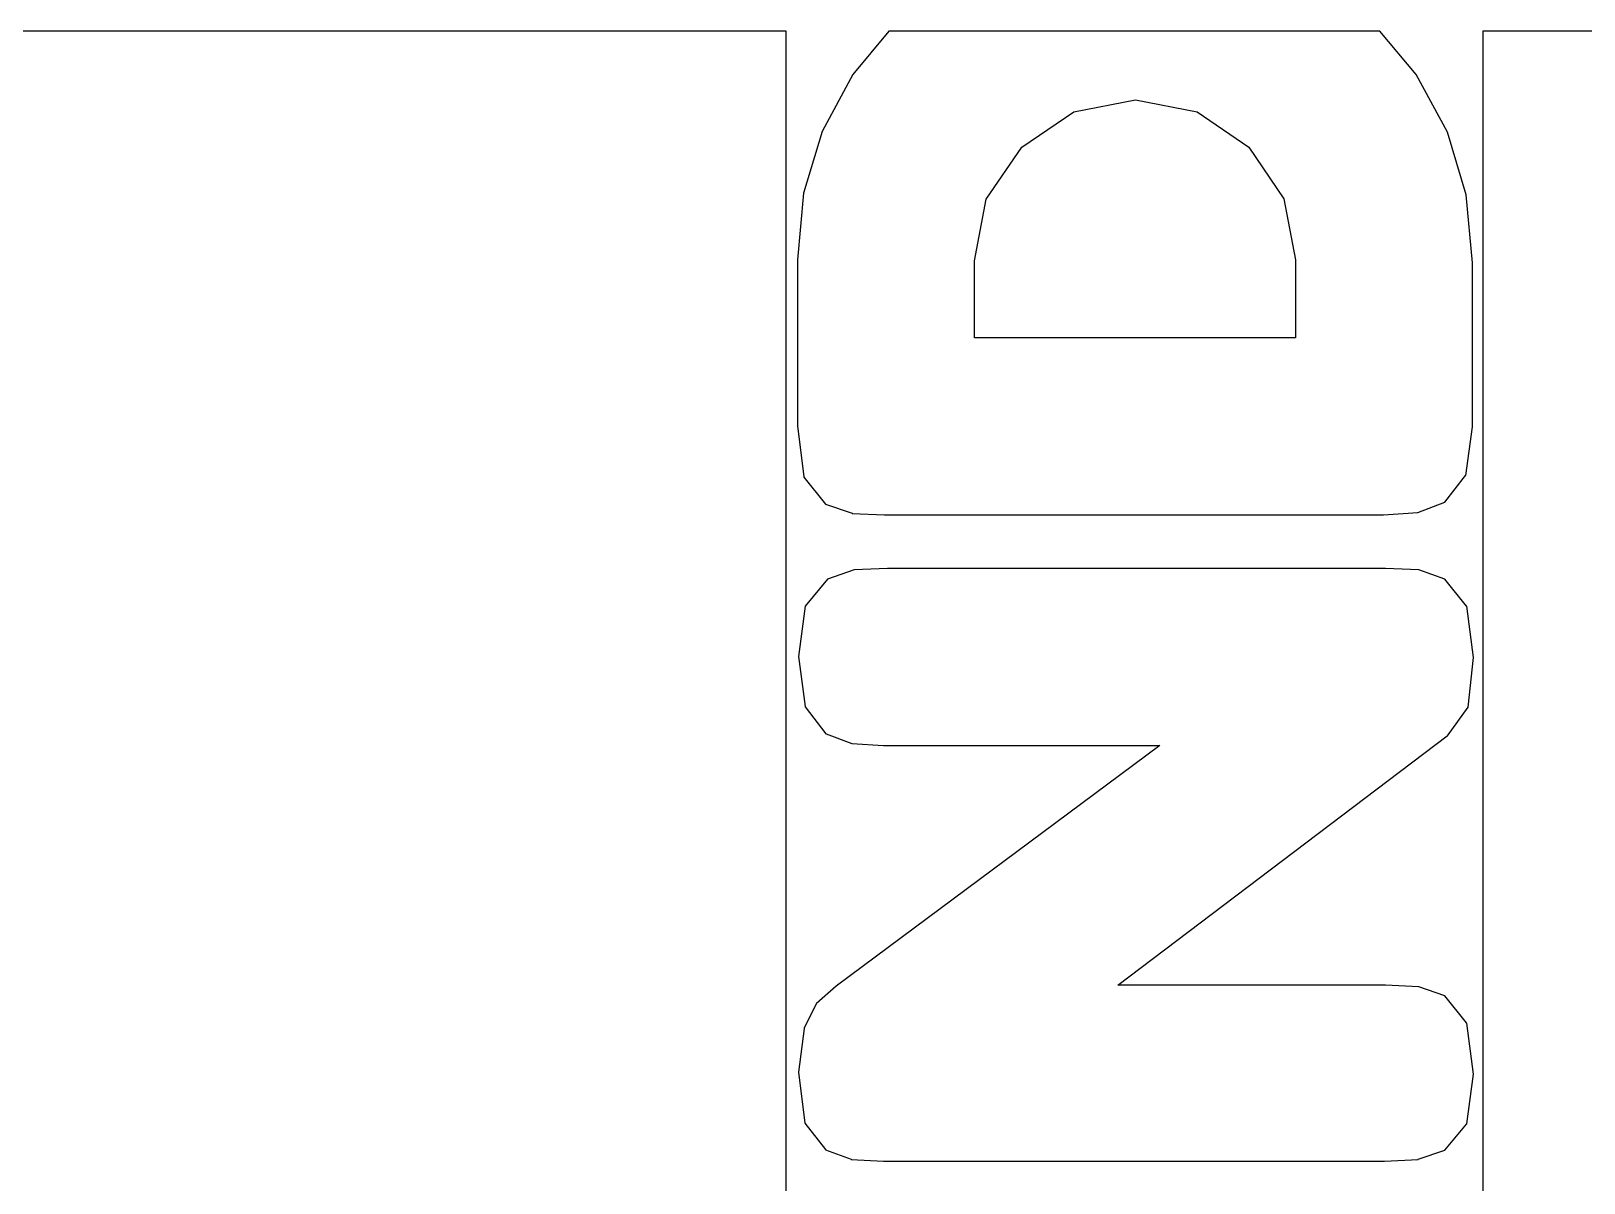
# Model space of a CAD drawing. Header units: metres. Extents: x 89 to 153, y -105 to 4.
# Drawn here: x 116.046 to 119.499, y -92.661 to -90.1 of the extents above; entities that cross this region are included whole.
import ezdxf

# ---------------------------------------------------------------- set-up
doc = ezdxf.new("R2010")
doc.units = ezdxf.units.M

msp = doc.modelspace()

# ---------------------------------------------------------------- linework, layer by layer
for points in [[(117.7256, -93.3584), (117.7256, -90.1), (117.7256, -90.1), (117.7256, -90.1), (117.7256, -90.1), (117.7256, -90.1), (117.7256, -90.1), (117.7256, -90.1), (117.7256, -90.1), (117.7256, -90.1), (117.7256, -90.1), (117.7256, -90.1), (117.7256, -90.0999), (117.7256, -90.0999), (117.7256, -90.0999), (117.7256, -90.0999), (117.7256, -90.0999), (117.7256, -90.0999), (117.7256, -90.0999), (117.7256, -90.0999), (117.7256, -90.0999), (117.7256, -90.0999), (117.7256, -90.0999), (117.7256, -90.0999), (117.7256, -90.0998), (117.7256, -90.0998), (117.7256, -90.0998), (117.7256, -90.0998), (117.7256, -90.0998), (117.7256, -90.0998), (117.7256, -90.0998), (117.7256, -90.0998), (117.7256, -90.0998), (117.7256, -90.0998), (117.7256, -90.0998), (117.7256, -90.0998), (117.7256, -90.0998), (117.7256, -90.0997), (117.7256, -90.0997), (117.7256, -90.0997), (117.7255, -90.0997), (117.7255, -90.0997), (117.7255, -90.0997), (117.7255, -90.0997), (117.7255, -90.0997), (117.7255, -90.0997), (117.7255, -90.0997), (117.7255, -90.0997), (117.7255, -90.0997), (117.7255, -90.0997), (117.7255, -90.0997), (117.7255, -90.0997), (117.7255, -90.0997), (117.7255, -90.0997), (117.7255, -90.0996), (117.7255, -90.0996), (117.7255, -90.0996), (117.7255, -90.0996), (117.7254, -90.0996), (117.7254, -90.0996), (117.7254, -90.0996), (117.7254, -90.0996), (117.7254, -90.0996), (117.7254, -90.0996), (117.7254, -90.0996), (117.7254, -90.0996), (117.7254, -90.0996), (117.7254, -90.0996), (117.7254, -90.0996), (117.7254, -90.0996), (117.7254, -90.0996), (117.7254, -90.0996), (117.7253, -90.0996), (117.7253, -90.0996), (117.7253, -90.0996), (117.7253, -90.0996), (117.7253, -90.0996), (117.7253, -90.0996), (117.7253, -90.0996), (117.7253, -90.0995), (117.7253, -90.0995), (117.7253, -90.0995), (117.7253, -90.0995), (117.7253, -90.0995), (117.7253, -90.0995), (117.7252, -90.0995), (117.7252, -90.0995), (117.7252, -90.0995), (117.7252, -90.0995), (117.7252, -90.0995), (117.7252, -90.0995), (117.7252, -90.0995), (117.7252, -90.0995), (117.7252, -90.0995), (117.7252, -90.0995), (117.7252, -90.0995), (117.7252, -90.0995), (117.7252, -90.0995), (117.7251, -90.0995), (108.7813, -90.0995)], [(119.0457, -90.0997), (119.0457, -90.0997), (119.0457, -90.0997), (119.0457, -90.0997), (119.0457, -90.0997), (119.0457, -90.0997), (119.0457, -90.0997), (119.0457, -90.0997), (119.0456, -90.0997), (119.0456, -90.0997), (119.0456, -90.0996), (119.0456, -90.0996), (119.0456, -90.0996), (119.0456, -90.0996), (119.0456, -90.0996), (119.0456, -90.0996), (119.0456, -90.0996), (119.0456, -90.0996), (119.0456, -90.0996), (119.0456, -90.0996), (119.0456, -90.0996), (119.0456, -90.0996), (119.0456, -90.0996), (119.0455, -90.0996), (119.0455, -90.0996), (119.0455, -90.0996), (119.0455, -90.0996), (119.0455, -90.0996), (119.0455, -90.0996), (119.0455, -90.0996), (119.0455, -90.0996), (119.0455, -90.0996), (119.0455, -90.0996), (119.0455, -90.0996), (119.0455, -90.0996), (119.0455, -90.0995), (119.0455, -90.0995), (119.0454, -90.0995), (119.0454, -90.0995), (119.0454, -90.0995), (119.0454, -90.0995), (119.0454, -90.0995), (119.0454, -90.0995), (119.0454, -90.0995), (119.0454, -90.0995), (119.0454, -90.0995), (119.0454, -90.0995), (119.0454, -90.0995), (119.0454, -90.0995), (119.0453, -90.0995), (119.0453, -90.0995), (119.0453, -90.0995), (119.0453, -90.0995), (119.0453, -90.0995), (119.0453, -90.0995), (117.9538, -90.0995), (117.9538, -90.0995), (117.9538, -90.0995), (117.9538, -90.0995), (117.9538, -90.0995), (117.9538, -90.0995), (117.9537, -90.0995), (117.9537, -90.0995), (117.9537, -90.0995), (117.9537, -90.0995), (117.9537, -90.0995), (117.9537, -90.0995), (117.9537, -90.0995), (117.9537, -90.0995), (117.9537, -90.0995), (117.9537, -90.0995), (117.9537, -90.0995), (117.9537, -90.0995), (117.9537, -90.0995), (117.9537, -90.0995), (117.9536, -90.0996), (117.9536, -90.0996), (117.9536, -90.0996), (117.9536, -90.0996), (117.9536, -90.0996), (117.9536, -90.0996), (117.9536, -90.0996), (117.9536, -90.0996), (117.9536, -90.0996), (117.9536, -90.0996), (117.9536, -90.0996), (117.9536, -90.0996), (117.9536, -90.0996), (117.9535, -90.0996), (117.9535, -90.0996), (117.9535, -90.0996), (117.9535, -90.0996), (117.9535, -90.0996), (117.9535, -90.0996), (117.9535, -90.0996), (117.9535, -90.0996), (117.9535, -90.0996), (117.9535, -90.0996), (117.9535, -90.0996), (117.9535, -90.0996), (117.9535, -90.0997), (117.9535, -90.0997), (117.9535, -90.0997), (117.9534, -90.0997), (117.9534, -90.0997), (117.9534, -90.0997), (117.9534, -90.0997), (117.9534, -90.0997), (117.9534, -90.0997), (117.9534, -90.0997), (117.9534, -90.0997), (117.8738, -90.196), (117.8738, -90.196), (117.8738, -90.196), (117.8738, -90.1961), (117.8738, -90.1961), (117.8738, -90.1961), (117.8738, -90.1961), (117.8738, -90.1961), (117.8738, -90.1961), (117.8738, -90.1961), (117.8738, -90.1961), (117.8738, -90.1961), (117.8738, -90.1961), (117.8738, -90.1961), (117.8054, -90.3227), (117.8053, -90.3227), (117.8053, -90.3227), (117.8053, -90.3227), (117.8053, -90.3227), (117.8053, -90.3228), (117.8053, -90.3228), (117.8053, -90.3228), (117.8053, -90.3228), (117.8053, -90.3228), (117.8053, -90.3228), (117.8053, -90.3228), (117.8053, -90.3228), (117.8053, -90.3228), (117.7643, -90.4602), (117.7643, -90.4602), (117.7643, -90.4602), (117.7643, -90.4602), (117.7643, -90.4602), (117.7643, -90.4602), (117.7643, -90.4602), (117.7643, -90.4602), (117.7643, -90.4602), (117.7643, -90.4602), (117.7643, -90.4602), (117.7643, -90.4602), (117.7643, -90.4602), (117.7643, -90.4603), (117.7506, -90.6083), (117.7506, -90.6083), (117.7506, -90.6083), (117.7506, -90.6083), (117.7506, -90.6083), (117.7506, -90.6084), (117.7506, -90.6084), (117.7506, -90.6084), (117.7506, -90.9775), (117.7506, -90.9775), (117.7506, -90.9775), (117.7506, -90.9775), (117.7506, -90.9775), (117.7506, -90.9775), (117.7506, -90.9775), (117.7506, -90.9775), (117.7645, -91.0913), (117.7645, -91.0913), (117.7645, -91.0913), (117.7645, -91.0913), (117.7645, -91.0913), (117.7645, -91.0913), (117.7645, -91.0913), (117.7645, -91.0913), (117.7645, -91.0913), (117.7645, -91.0913), (117.7645, -91.0913), (117.7645, -91.0913), (117.7645, -91.0914), (117.7645, -91.0914), (117.7645, -91.0914), (117.7646, -91.0914), (117.7646, -91.0914), (117.7646, -91.0914), (117.7646, -91.0914), (117.7646, -91.0914), (117.7646, -91.0914), (117.7646, -91.0914), (117.7646, -91.0914), (117.7646, -91.0914), (117.7646, -91.0914), (117.7646, -91.0914), (117.7646, -91.0914), (117.7646, -91.0915), (117.7646, -91.0915), (117.7646, -91.0915), (117.7646, -91.0915), (117.7646, -91.0915), (117.7646, -91.0915), (117.7646, -91.0915), (117.7646, -91.0915), (117.7646, -91.0915), (117.7646, -91.0915), (117.7646, -91.0915), (117.8129, -91.1516), (117.8129, -91.1516), (117.8129, -91.1516), (117.8129, -91.1516), (117.8129, -91.1516), (117.8129, -91.1516), (117.8129, -91.1516), (117.8129, -91.1516), (117.813, -91.1516), (117.813, -91.1517), (117.813, -91.1517), (117.813, -91.1517), (117.813, -91.1517), (117.813, -91.1517), (117.813, -91.1517), (117.813, -91.1517), (117.813, -91.1517), (117.813, -91.1517), (117.813, -91.1517), (117.813, -91.1517), (117.813, -91.1517), (117.813, -91.1517), (117.813, -91.1517), (117.813, -91.1517), (117.8131, -91.1517), (117.8131, -91.1517), (117.8131, -91.1517), (117.8131, -91.1517), (117.8131, -91.1517), (117.8131, -91.1517), (117.8131, -91.1517), (117.8131, -91.1517), (117.8131, -91.1517), (117.8131, -91.1518), (117.8131, -91.1518), (117.8131, -91.1518), (117.8131, -91.1518), (117.8131, -91.1518), (117.8722, -91.1721), (117.8722, -91.1722), (117.8722, -91.1722), (117.8722, -91.1722), (117.8722, -91.1722), (117.8722, -91.1722), (117.8722, -91.1722), (117.8722, -91.1722), (117.8722, -91.1722), (117.8722, -91.1722), (117.8722, -91.1722), (117.8722, -91.1722), (117.8722, -91.1722), (117.8722, -91.1722), (117.8723, -91.1722), (117.8723, -91.1722), (117.8723, -91.1722), (117.8723, -91.1722), (117.8723, -91.1722), (117.8723, -91.1722), (117.9442, -91.1754), (117.9442, -91.1754), (117.9442, -91.1754), (117.9442, -91.1754), (117.9442, -91.1754), (117.9442, -91.1754), (117.9442, -91.1754), (119.0536, -91.1754), (119.0537, -91.1754), (119.0537, -91.1754), (119.0537, -91.1754), (119.0537, -91.1754), (119.0537, -91.1754), (119.0537, -91.1754), (119.0537, -91.1754), (119.1299, -91.17), (119.1299, -91.17), (119.1299, -91.17), (119.1299, -91.17), (119.1299, -91.17), (119.1299, -91.17), (119.1299, -91.17), (119.1299, -91.17), (119.1299, -91.17), (119.1299, -91.17), (119.1299, -91.17), (119.1299, -91.17), (119.13, -91.17), (119.13, -91.17), (119.13, -91.17), (119.13, -91.17), (119.13, -91.17), (119.13, -91.17), (119.13, -91.17), (119.13, -91.17), (119.1901, -91.1475), (119.1901, -91.1475), (119.1901, -91.1475), (119.1901, -91.1475), (119.1901, -91.1475), (119.1901, -91.1475), (119.1901, -91.1474), (119.1901, -91.1474), (119.1901, -91.1474), (119.1902, -91.1474), (119.1902, -91.1474), (119.1902, -91.1474), (119.1902, -91.1474), (119.1902, -91.1474), (119.1902, -91.1474), (119.1902, -91.1474), (119.1902, -91.1474), (119.1902, -91.1474), (119.1902, -91.1474), (119.1902, -91.1474), (119.1902, -91.1474), (119.1902, -91.1474), (119.1902, -91.1474), (119.1902, -91.1474), (119.1902, -91.1474), (119.1902, -91.1474), (119.1903, -91.1474), (119.1903, -91.1474), (119.1903, -91.1474), (119.1903, -91.1473), (119.1903, -91.1473), (119.1903, -91.1473), (119.1903, -91.1473), (119.1903, -91.1473), (119.1903, -91.1473), (119.1903, -91.1473), (119.1903, -91.1473), (119.1903, -91.1473), (119.2364, -91.0883), (119.2365, -91.0883), (119.2365, -91.0883), (119.2365, -91.0883), (119.2365, -91.0883), (119.2365, -91.0883), (119.2365, -91.0882), (119.2365, -91.0882), (119.2365, -91.0882), (119.2365, -91.0882), (119.2365, -91.0882), (119.2365, -91.0882), (119.2365, -91.0882), (119.2365, -91.0882), (119.2365, -91.0882), (119.2365, -91.0882), (119.2365, -91.0882), (119.2365, -91.0882), (119.2365, -91.0882), (119.2365, -91.0882), (119.2365, -91.0881), (119.2365, -91.0881), (119.2365, -91.0881), (119.2365, -91.0881), (119.2365, -91.0881), (119.2365, -91.0881), (119.2365, -91.0881), (119.2365, -91.0881), (119.2365, -91.0881), (119.2365, -91.0881), (119.2365, -91.0881), (119.2365, -91.0881), (119.2516, -90.9797), (119.2516, -90.9797), (119.2516, -90.9797), (119.2516, -90.9796), (119.2516, -90.9796), (119.2516, -90.9796), (119.2516, -90.9796), (119.2516, -90.9796), (119.2516, -90.6148), (119.2516, -90.6148), (119.2516, -90.6148), (119.2516, -90.6148), (119.2516, -90.6148), (119.2516, -90.6148), (119.2516, -90.6148), (119.2516, -90.6148), (119.2377, -90.4639), (119.2377, -90.4639), (119.2377, -90.4639), (119.2377, -90.4639), (119.2377, -90.4639), (119.2377, -90.4638), (119.2377, -90.4638), (119.2377, -90.4638), (119.2377, -90.4638), (119.2377, -90.4638), (119.2377, -90.4638), (119.2377, -90.4638), (119.2377, -90.4638), (119.2377, -90.4638), (119.196, -90.3244), (119.196, -90.3244), (119.196, -90.3244), (119.196, -90.3244), (119.196, -90.3244), (119.196, -90.3244), (119.196, -90.3244), (119.196, -90.3244), (119.196, -90.3244), (119.196, -90.3244), (119.196, -90.3244), (119.196, -90.3243), (119.196, -90.3243), (119.196, -90.3243), (119.1266, -90.1965), (119.1266, -90.1965), (119.1266, -90.1965), (119.1266, -90.1965), (119.1266, -90.1965), (119.1266, -90.1965), (119.1266, -90.1965), (119.1266, -90.1965), (119.1265, -90.1965), (119.1265, -90.1965), (119.1265, -90.1965), (119.1265, -90.1964), (119.1265, -90.1964), (119.1265, -90.1964), (119.0457, -90.0997), (119.0457, -90.0997)], [(122.7198, -90.0995), (119.2749, -90.0995), (119.2748, -90.0995), (119.2748, -90.0995), (119.2748, -90.0995), (119.2748, -90.0995), (119.2748, -90.0995), (119.2748, -90.0995), (119.2748, -90.0995), (119.2748, -90.0995), (119.2748, -90.0995), (119.2748, -90.0995), (119.2748, -90.0995), (119.2748, -90.0995), (119.2748, -90.0995), (119.2747, -90.0995), (119.2747, -90.0995), (119.2747, -90.0995), (119.2747, -90.0995), (119.2747, -90.0995), (119.2747, -90.0995), (119.2747, -90.0996), (119.2747, -90.0996), (119.2747, -90.0996), (119.2747, -90.0996), (119.2747, -90.0996), (119.2747, -90.0996), (119.2747, -90.0996), (119.2746, -90.0996), (119.2746, -90.0996), (119.2746, -90.0996), (119.2746, -90.0996), (119.2746, -90.0996), (119.2746, -90.0996), (119.2746, -90.0996), (119.2746, -90.0996), (119.2746, -90.0996), (119.2746, -90.0996), (119.2746, -90.0996), (119.2746, -90.0996), (119.2746, -90.0996), (119.2746, -90.0996), (119.2745, -90.0996), (119.2745, -90.0996), (119.2745, -90.0996), (119.2745, -90.0996), (119.2745, -90.0997), (119.2745, -90.0997), (119.2745, -90.0997), (119.2745, -90.0997), (119.2745, -90.0997), (119.2745, -90.0997), (119.2745, -90.0997), (119.2745, -90.0997), (119.2745, -90.0997), (119.2745, -90.0997), (119.2745, -90.0997), (119.2745, -90.0997), (119.2745, -90.0997), (119.2745, -90.0997), (119.2744, -90.0997), (119.2744, -90.0997), (119.2744, -90.0997), (119.2744, -90.0998), (119.2744, -90.0998), (119.2744, -90.0998), (119.2744, -90.0998), (119.2744, -90.0998), (119.2744, -90.0998), (119.2744, -90.0998), (119.2744, -90.0998), (119.2744, -90.0998), (119.2744, -90.0998), (119.2744, -90.0998), (119.2744, -90.0998), (119.2744, -90.0998), (119.2744, -90.0999), (119.2744, -90.0999), (119.2744, -90.0999), (119.2744, -90.0999), (119.2744, -90.0999), (119.2744, -90.0999), (119.2744, -90.0999), (119.2744, -90.0999), (119.2744, -90.0999), (119.2744, -90.0999), (119.2744, -90.0999), (119.2744, -90.0999), (119.2744, -90.1), (119.2744, -90.1), (119.2744, -90.1), (119.2744, -90.1), (119.2744, -90.1), (119.2744, -90.1), (119.2744, -90.1), (119.2744, -90.1), (119.2744, -90.1), (119.2744, -90.1), (119.2744, -90.1), (119.2744, -93.3706)], [(118.1443, -90.7817), (118.1443, -90.6106), (118.1705, -90.4734), (118.2493, -90.3577), (118.365, -90.2789), (118.5021, -90.2527), (118.639, -90.2789), (118.7539, -90.3577), (118.8319, -90.4728), (118.8579, -90.6084), (118.8579, -90.7817), (118.1443, -90.7817)], [(117.7527, -91.4903), (117.7527, -91.4903), (117.7527, -91.4903), (117.7527, -91.4903), (117.7527, -91.4903), (117.7527, -91.4903), (117.7527, -91.4903), (117.7527, -91.4903), (117.7527, -91.4903), (117.7527, -91.4903), (117.7527, -91.4904), (117.7527, -91.4904), (117.7527, -91.4904), (117.7527, -91.4904), (117.7527, -91.4904), (117.7527, -91.4904), (117.7527, -91.4904), (117.7527, -91.4904), (117.7527, -91.4904), (117.7677, -91.602), (117.7677, -91.602), (117.7677, -91.602), (117.7677, -91.602), (117.7677, -91.602), (117.7678, -91.602), (117.7678, -91.602), (117.7678, -91.602), (117.7678, -91.6021), (117.7678, -91.6021), (117.7678, -91.6021), (117.7678, -91.6021), (117.7678, -91.6021), (117.7678, -91.6021), (117.7678, -91.6021), (117.7678, -91.6021), (117.7678, -91.6021), (117.7678, -91.6021), (117.7678, -91.6021), (117.7678, -91.6021), (117.7678, -91.6022), (117.7678, -91.6022), (117.7678, -91.6022), (117.7678, -91.6022), (117.7678, -91.6022), (117.7678, -91.6022), (117.7678, -91.6022), (117.7678, -91.6022), (117.7678, -91.6022), (117.7678, -91.6022), (117.7678, -91.6022), (117.7678, -91.6022), (117.814, -91.6623), (117.814, -91.6623), (117.814, -91.6623), (117.814, -91.6623), (117.814, -91.6623), (117.814, -91.6623), (117.814, -91.6624), (117.814, -91.6624), (117.814, -91.6624), (117.814, -91.6624), (117.814, -91.6624), (117.814, -91.6624), (117.814, -91.6624), (117.814, -91.6624), (117.8141, -91.6624), (117.8141, -91.6624), (117.8141, -91.6624), (117.8141, -91.6624), (117.8141, -91.6624), (117.8141, -91.6624), (117.8141, -91.6624), (117.8141, -91.6624), (117.8141, -91.6624), (117.8141, -91.6624), (117.8141, -91.6624), (117.8141, -91.6624), (117.8141, -91.6625), (117.8141, -91.6625), (117.8141, -91.6625), (117.8141, -91.6625), (117.8142, -91.6625), (117.8142, -91.6625), (117.8142, -91.6625), (117.8142, -91.6625), (117.8142, -91.6625), (117.8142, -91.6625), (117.8142, -91.6625), (117.8142, -91.6625), (117.8711, -91.6839), (117.8711, -91.6839), (117.8711, -91.6839), (117.8711, -91.684), (117.8711, -91.684), (117.8711, -91.684), (117.8711, -91.684), (117.8711, -91.684), (117.8711, -91.684), (117.8711, -91.684), (117.8711, -91.684), (117.8712, -91.684), (117.8712, -91.684), (117.8712, -91.684), (117.8712, -91.684), (117.8712, -91.684), (117.8712, -91.684), (117.8712, -91.684), (117.8712, -91.684), (117.8712, -91.684), (117.942, -91.6883), (117.942, -91.6883), (117.942, -91.6883), (117.942, -91.6883), (117.942, -91.6883), (117.9421, -91.6883), (117.9421, -91.6883), (117.9421, -91.6883), (118.5564, -91.6883), (117.8366, -92.2238), (117.8366, -92.2239), (117.8366, -92.2239), (117.8366, -92.2239), (117.8366, -92.2239), (117.8366, -92.2239), (117.8366, -92.2239), (117.8366, -92.2239), (117.7926, -92.2625), (117.7926, -92.2625), (117.7926, -92.2625), (117.7926, -92.2625), (117.7926, -92.2625), (117.7926, -92.2625), (117.7926, -92.2625), (117.7926, -92.2625), (117.7925, -92.2625), (117.7925, -92.2626), (117.7925, -92.2626), (117.7925, -92.2626), (117.7925, -92.2626), (117.7925, -92.2626), (117.7925, -92.2626), (117.7925, -92.2626), (117.7925, -92.2626), (117.7925, -92.2626), (117.7925, -92.2626), (117.7925, -92.2626), (117.7925, -92.2626), (117.7925, -92.2626), (117.7925, -92.2626), (117.7925, -92.2626), (117.7925, -92.2626), (117.7925, -92.2627), (117.7656, -92.3174), (117.7656, -92.3174), (117.7656, -92.3174), (117.7656, -92.3174), (117.7656, -92.3174), (117.7656, -92.3174), (117.7656, -92.3174), (117.7656, -92.3174), (117.7656, -92.3174), (117.7656, -92.3175), (117.7656, -92.3175), (117.7656, -92.3175), (117.7656, -92.3175), (117.7656, -92.3175), (117.7656, -92.3175), (117.7656, -92.3175), (117.7656, -92.3175), (117.7656, -92.3175), (117.7656, -92.3175), (117.7656, -92.3175), (117.7527, -92.4152), (117.7527, -92.4152), (117.7527, -92.4152), (117.7527, -92.4152), (117.7527, -92.4152), (117.7527, -92.4152), (117.7527, -92.4152), (117.7527, -92.4152), (117.7527, -92.4152), (117.7527, -92.4152), (117.7527, -92.4152), (117.7527, -92.4152), (117.7527, -92.4153), (117.7527, -92.4153), (117.7527, -92.4153), (117.7527, -92.4153), (117.7527, -92.4153), (117.7527, -92.4153), (117.7527, -92.4153), (117.7527, -92.4153), (117.7667, -92.528), (117.7667, -92.528), (117.7667, -92.528), (117.7667, -92.528), (117.7667, -92.528), (117.7667, -92.528), (117.7667, -92.528), (117.7667, -92.528), (117.7667, -92.528), (117.7667, -92.528), (117.7667, -92.528), (117.7667, -92.528), (117.7667, -92.528), (117.7667, -92.528), (117.7667, -92.5281), (117.7667, -92.5281), (117.7667, -92.5281), (117.7667, -92.5281), (117.7667, -92.5281), (117.7667, -92.5281), (117.7667, -92.5281), (117.7667, -92.5281), (117.7667, -92.5281), (117.7667, -92.5281), (117.7667, -92.5281), (117.7667, -92.5281), (117.7667, -92.5281), (117.7667, -92.5281), (117.7667, -92.5281), (117.7667, -92.5282), (117.7667, -92.5282), (117.7667, -92.5282), (117.7668, -92.5282), (117.7668, -92.5282), (117.7668, -92.5282), (117.7668, -92.5282), (117.7668, -92.5282), (117.7668, -92.5282), (117.8129, -92.5872), (117.8129, -92.5872), (117.8129, -92.5872), (117.8129, -92.5872), (117.8129, -92.5872), (117.8129, -92.5872), (117.8129, -92.5873), (117.8129, -92.5873), (117.8129, -92.5873), (117.813, -92.5873), (117.813, -92.5873), (117.813, -92.5873), (117.813, -92.5873), (117.813, -92.5873), (117.813, -92.5873), (117.813, -92.5873), (117.813, -92.5873), (117.813, -92.5873), (117.813, -92.5873), (117.813, -92.5873), (117.813, -92.5873), (117.813, -92.5873), (117.813, -92.5873), (117.813, -92.5873), (117.813, -92.5873), (117.813, -92.5873), (117.8131, -92.5873), (117.8131, -92.5873), (117.8131, -92.5873), (117.8131, -92.5874), (117.8131, -92.5874), (117.8131, -92.5874), (117.8131, -92.5874), (117.8131, -92.5874), (117.8131, -92.5874), (117.8131, -92.5874), (117.8131, -92.5874), (117.8131, -92.5874), (117.87, -92.6088), (117.87, -92.6088), (117.87, -92.6088), (117.87, -92.6088), (117.87, -92.6088), (117.87, -92.6088), (117.87, -92.6089), (117.87, -92.6089), (117.8701, -92.6089), (117.8701, -92.6089), (117.8701, -92.6089), (117.8701, -92.6089), (117.8701, -92.6089), (117.8701, -92.6089), (117.8701, -92.6089), (117.8701, -92.6089), (117.8701, -92.6089), (117.8701, -92.6089), (117.8701, -92.6089), (117.8701, -92.6089), (117.942, -92.6132), (117.942, -92.6132), (117.942, -92.6132), (117.942, -92.6132), (117.942, -92.6132), (117.9421, -92.6132), (117.9421, -92.6132), (117.9421, -92.6132), (119.0558, -92.6132), (119.0558, -92.6132), (119.0558, -92.6132), (119.0558, -92.6132), (119.0558, -92.6132), (119.0558, -92.6132), (119.0558, -92.6132), (119.0558, -92.6132), (119.1309, -92.6089), (119.1309, -92.6089), (119.1309, -92.6089), (119.131, -92.6089), (119.131, -92.6089), (119.131, -92.6089), (119.131, -92.6089), (119.131, -92.6089), (119.131, -92.6089), (119.131, -92.6089), (119.131, -92.6089), (119.131, -92.6089), (119.131, -92.6089), (119.131, -92.6089), (119.131, -92.6089), (119.131, -92.6088), (119.131, -92.6088), (119.1311, -92.6088), (119.1311, -92.6088), (119.1311, -92.6088), (119.1901, -92.5885), (119.1901, -92.5885), (119.1901, -92.5885), (119.1901, -92.5884), (119.1901, -92.5884), (119.1901, -92.5884), (119.1901, -92.5884), (119.1901, -92.5884), (119.1901, -92.5884), (119.1901, -92.5884), (119.1901, -92.5884), (119.1901, -92.5884), (119.1902, -92.5884), (119.1902, -92.5884), (119.1902, -92.5884), (119.1902, -92.5884), (119.1902, -92.5884), (119.1902, -92.5884), (119.1902, -92.5884), (119.1902, -92.5884), (119.1902, -92.5884), (119.1902, -92.5884), (119.1902, -92.5884), (119.1902, -92.5884), (119.1902, -92.5884), (119.1902, -92.5884), (119.1902, -92.5884), (119.1903, -92.5884), (119.1903, -92.5884), (119.1903, -92.5883), (119.1903, -92.5883), (119.1903, -92.5883), (119.1903, -92.5883), (119.1903, -92.5883), (119.1903, -92.5883), (119.1903, -92.5883), (119.1903, -92.5883), (119.1903, -92.5883), (119.2386, -92.5304), (119.2386, -92.5304), (119.2386, -92.5304), (119.2386, -92.5303), (119.2386, -92.5303), (119.2386, -92.5303), (119.2386, -92.5303), (119.2386, -92.5303), (119.2386, -92.5303), (119.2386, -92.5303), (119.2386, -92.5303), (119.2386, -92.5303), (119.2386, -92.5303), (119.2386, -92.5303), (119.2386, -92.5303), (119.2386, -92.5303), (119.2386, -92.5303), (119.2386, -92.5303), (119.2387, -92.5302), (119.2387, -92.5302), (119.2387, -92.5302), (119.2387, -92.5302), (119.2387, -92.5302), (119.2387, -92.5302), (119.2387, -92.5302), (119.2387, -92.5302), (119.2387, -92.5302), (119.2387, -92.5302), (119.2387, -92.5302), (119.2387, -92.5302), (119.2387, -92.5302), (119.2387, -92.5302), (119.2387, -92.5301), (119.2387, -92.5301), (119.2387, -92.5301), (119.2387, -92.5301), (119.2387, -92.5301), (119.2387, -92.5301), (119.2537, -92.4196), (119.2537, -92.4196), (119.2537, -92.4196), (119.2537, -92.4196), (119.2537, -92.4196), (119.2537, -92.4196), (119.2537, -92.4196), (119.2537, -92.4196), (119.2537, -92.4195), (119.2537, -92.4195), (119.2537, -92.4195), (119.2537, -92.4195), (119.2537, -92.4195), (119.2537, -92.4195), (119.2537, -92.4195), (119.2537, -92.4195), (119.2537, -92.4195), (119.2537, -92.4195), (119.2537, -92.4195), (119.2537, -92.4195), (119.2387, -92.3057), (119.2387, -92.3057), (119.2387, -92.3057), (119.2387, -92.3057), (119.2387, -92.3057), (119.2387, -92.3057), (119.2387, -92.3057), (119.2387, -92.3057), (119.2387, -92.3057), (119.2387, -92.3057), (119.2387, -92.3057), (119.2387, -92.3057), (119.2387, -92.3056), (119.2387, -92.3056), (119.2387, -92.3056), (119.2387, -92.3056), (119.2387, -92.3056), (119.2387, -92.3056), (119.2387, -92.3056), (119.2387, -92.3056), (119.2387, -92.3056), (119.2386, -92.3056), (119.2386, -92.3056), (119.2386, -92.3056), (119.2386, -92.3056), (119.2386, -92.3056), (119.2386, -92.3055), (119.2386, -92.3055), (119.2386, -92.3055), (119.2386, -92.3055), (119.2386, -92.3055), (119.2386, -92.3055), (119.2386, -92.3055), (119.2386, -92.3055), (119.2386, -92.3055), (119.2386, -92.3055), (119.2386, -92.3055), (119.2386, -92.3055), (119.1903, -92.2454), (119.1903, -92.2454), (119.1903, -92.2454), (119.1903, -92.2454), (119.1903, -92.2454), (119.1903, -92.2454), (119.1903, -92.2454), (119.1903, -92.2454), (119.1903, -92.2454), (119.1903, -92.2453), (119.1903, -92.2453), (119.1902, -92.2453), (119.1902, -92.2453), (119.1902, -92.2453), (119.1902, -92.2453), (119.1902, -92.2453), (119.1902, -92.2453), (119.1902, -92.2453), (119.1902, -92.2453), (119.1902, -92.2453), (119.1902, -92.2453), (119.1902, -92.2453), (119.1902, -92.2453), (119.1902, -92.2453), (119.1902, -92.2453), (119.1902, -92.2453), (119.1902, -92.2453), (119.1901, -92.2453), (119.1901, -92.2453), (119.1901, -92.2453), (119.1901, -92.2453), (119.1901, -92.2453), (119.1901, -92.2452), (119.1901, -92.2452), (119.1901, -92.2452), (119.1901, -92.2452), (119.1901, -92.2452), (119.1901, -92.2452), (119.1321, -92.2249), (119.1321, -92.2248), (119.1321, -92.2248), (119.1321, -92.2248), (119.1321, -92.2248), (119.1321, -92.2248), (119.1321, -92.2248), (119.1321, -92.2248), (119.1321, -92.2248), (119.1321, -92.2248), (119.1321, -92.2248), (119.1321, -92.2248), (119.132, -92.2248), (119.132, -92.2248), (119.132, -92.2248), (119.132, -92.2248), (119.132, -92.2248), (119.132, -92.2248), (119.132, -92.2248), (119.132, -92.2248), (119.058, -92.2216), (119.058, -92.2216), (119.058, -92.2216), (119.058, -92.2216), (119.0579, -92.2216), (119.0579, -92.2216), (119.0579, -92.2216), (118.4629, -92.2216), (119.1956, -91.6667), (119.1956, -91.6667), (119.1956, -91.6667), (119.1956, -91.6667), (119.1956, -91.6667), (119.1956, -91.6667), (119.1956, -91.6667), (119.1956, -91.6667), (119.1956, -91.6667), (119.1956, -91.6667), (119.1956, -91.6667), (119.1956, -91.6667), (119.1957, -91.6666), (119.1957, -91.6666), (119.1957, -91.6666), (119.1957, -91.6666), (119.1957, -91.6666), (119.1957, -91.6666), (119.1957, -91.6666), (119.1957, -91.6666), (119.2418, -91.6033), (119.2418, -91.6033), (119.2418, -91.6033), (119.2418, -91.6033), (119.2418, -91.6033), (119.2418, -91.6033), (119.2418, -91.6033), (119.2418, -91.6033), (119.2419, -91.6032), (119.2419, -91.6032), (119.2419, -91.6032), (119.2419, -91.6032), (119.2419, -91.6032), (119.2419, -91.6032), (119.2419, -91.6032), (119.2419, -91.6032), (119.2419, -91.6032), (119.2419, -91.6032), (119.2419, -91.6032), (119.2419, -91.6032), (119.2419, -91.6031), (119.2419, -91.6031), (119.2419, -91.6031), (119.2419, -91.6031), (119.2419, -91.6031), (119.2419, -91.6031), (119.2419, -91.6031), (119.2419, -91.6031), (119.2419, -91.6031), (119.2419, -91.6031), (119.2419, -91.6031), (119.2419, -91.6031), (119.2537, -91.4925), (119.2537, -91.4925), (119.2537, -91.4925), (119.2537, -91.4925), (119.2537, -91.4925), (119.2537, -91.4925), (119.2537, -91.4925), (119.2537, -91.4925), (119.2537, -91.4925), (119.2537, -91.4925), (119.2537, -91.4925), (119.2537, -91.4924), (119.2537, -91.4924), (119.2537, -91.4924), (119.2387, -91.3787), (119.2387, -91.3787), (119.2387, -91.3787), (119.2387, -91.3787), (119.2387, -91.3787), (119.2387, -91.3787), (119.2387, -91.3786), (119.2387, -91.3786), (119.2387, -91.3786), (119.2387, -91.3786), (119.2387, -91.3786), (119.2387, -91.3786), (119.2387, -91.3786), (119.2387, -91.3786), (119.2387, -91.3786), (119.2387, -91.3786), (119.2387, -91.3786), (119.2387, -91.3786), (119.2387, -91.3786), (119.2387, -91.3786), (119.2387, -91.3785), (119.2386, -91.3785), (119.2386, -91.3785), (119.2386, -91.3785), (119.2386, -91.3785), (119.2386, -91.3785), (119.2386, -91.3785), (119.2386, -91.3785), (119.2386, -91.3785), (119.2386, -91.3785), (119.2386, -91.3785), (119.2386, -91.3785), (119.2386, -91.3785), (119.2386, -91.3785), (119.2386, -91.3785), (119.2386, -91.3785), (119.2386, -91.3785), (119.2386, -91.3784), (119.1903, -91.3184), (119.1903, -91.3183), (119.1903, -91.3183), (119.1903, -91.3183), (119.1903, -91.3183), (119.1903, -91.3183), (119.1903, -91.3183), (119.1903, -91.3183), (119.1903, -91.3183), (119.1903, -91.3183), (119.1903, -91.3183), (119.1902, -91.3183), (119.1902, -91.3183), (119.1902, -91.3183), (119.1902, -91.3183), (119.1902, -91.3183), (119.1902, -91.3183), (119.1902, -91.3183), (119.1902, -91.3183), (119.1902, -91.3183), (119.1902, -91.3183), (119.1902, -91.3182), (119.1902, -91.3182), (119.1902, -91.3182), (119.1902, -91.3182), (119.1902, -91.3182), (119.1902, -91.3182), (119.1901, -91.3182), (119.1901, -91.3182), (119.1901, -91.3182), (119.1901, -91.3182), (119.1901, -91.3182), (119.1901, -91.3182), (119.1901, -91.3182), (119.1901, -91.3182), (119.1901, -91.3182), (119.1901, -91.3182), (119.1901, -91.3182), (119.1321, -91.2978), (119.1321, -91.2978), (119.1321, -91.2978), (119.1321, -91.2978), (119.1321, -91.2978), (119.1321, -91.2978), (119.1321, -91.2978), (119.1321, -91.2978), (119.1321, -91.2978), (119.1321, -91.2978), (119.1321, -91.2978), (119.1321, -91.2978), (119.132, -91.2978), (119.132, -91.2978), (119.132, -91.2978), (119.132, -91.2978), (119.132, -91.2978), (119.132, -91.2978), (119.132, -91.2978), (119.132, -91.2978), (119.058, -91.2946), (119.058, -91.2946), (119.058, -91.2946), (119.058, -91.2946), (119.0579, -91.2946), (119.0579, -91.2946), (119.0579, -91.2946), (117.9506, -91.2946), (117.9506, -91.2946), (117.9506, -91.2946), (117.9506, -91.2946), (117.9506, -91.2946), (117.9506, -91.2946), (117.9506, -91.2946), (117.8766, -91.2978), (117.8766, -91.2978), (117.8766, -91.2978), (117.8766, -91.2978), (117.8766, -91.2978), (117.8766, -91.2978), (117.8765, -91.2978), (117.8765, -91.2978), (117.8765, -91.2978), (117.8765, -91.2978), (117.8765, -91.2978), (117.8765, -91.2978), (117.8765, -91.2978), (117.8765, -91.2978), (117.8765, -91.2978), (117.8765, -91.2978), (117.8765, -91.2978), (117.8765, -91.2978), (117.8765, -91.2978), (117.8764, -91.2978), (117.8174, -91.3182), (117.8174, -91.3182), (117.8174, -91.3182), (117.8174, -91.3182), (117.8174, -91.3182), (117.8174, -91.3182), (117.8174, -91.3182), (117.8174, -91.3182), (117.8174, -91.3182), (117.8174, -91.3182), (117.8174, -91.3182), (117.8174, -91.3182), (117.8174, -91.3182), (117.8174, -91.3182), (117.8173, -91.3182), (117.8173, -91.3182), (117.8173, -91.3182), (117.8173, -91.3183), (117.8173, -91.3183), (117.8173, -91.3183), (117.8173, -91.3183), (117.8173, -91.3183), (117.8173, -91.3183), (117.8173, -91.3183), (117.8173, -91.3183), (117.8173, -91.3183), (117.8173, -91.3183), (117.8173, -91.3183), (117.8173, -91.3183), (117.8172, -91.3183), (117.8172, -91.3183), (117.8172, -91.3183), (117.8172, -91.3183), (117.8172, -91.3183), (117.8172, -91.3183), (117.8172, -91.3183), (117.8172, -91.3183), (117.8172, -91.3184), (117.7679, -91.3784), (117.7678, -91.3784), (117.7678, -91.3784), (117.7678, -91.3785), (117.7678, -91.3785), (117.7678, -91.3785), (117.7678, -91.3785), (117.7678, -91.3785), (117.7678, -91.3785), (117.7678, -91.3785), (117.7678, -91.3785), (117.7678, -91.3785), (117.7678, -91.3785), (117.7678, -91.3785), (117.7678, -91.3785), (117.7678, -91.3785), (117.7678, -91.3785), (117.7678, -91.3785), (117.7678, -91.3786), (117.7678, -91.3786), (117.7678, -91.3786), (117.7678, -91.3786), (117.7678, -91.3786), (117.7678, -91.3786), (117.7678, -91.3786), (117.7678, -91.3786), (117.7678, -91.3786), (117.7678, -91.3786), (117.7678, -91.3786), (117.7678, -91.3786), (117.7678, -91.3786), (117.7678, -91.3786), (117.7678, -91.3787), (117.7677, -91.3787), (117.7677, -91.3787), (117.7677, -91.3787), (117.7677, -91.3787), (117.7677, -91.3787), (117.7527, -91.4903), (117.7527, -91.4903)]]:
    msp.add_lwpolyline(points)

doc.saveas('drawing.dxf')
